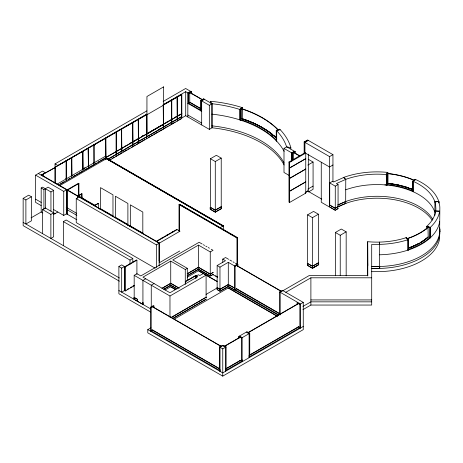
<?xml version="1.0" encoding="UTF-8"?>
<svg xmlns="http://www.w3.org/2000/svg" width="463" height="463" viewBox="0 0 463 463"><rect width="100%" height="100%" fill="white"/><g stroke="black" fill="none" stroke-linecap="round" stroke-linejoin="round"><path stroke-width="0.69" d="M379.515 268.395L371.702 268.471L379.753 268.413L379.753 266.468M439.74 232.31L439.85 230.887L439.74 234.232M439.439 236.338L439.809 229.116L439.833 229.648M367.784 265.779L367.686 241.692A59.686 34.459 0 0 0 375.406 242.108L379.405 242.126L379.446 268.424A62.812 36.264 0 0 0 439.624 235.25L439.85 207.945A72.778 42.017 0 0 0 439.682 205.508L438.779 201.48A62.812 36.264 0 0 0 417.041 180.182L415.114 179.297L412.712 181.114L412.712 191.532L413.204 191.751L413.204 181.328L415.635 179.528L412.955 181.224L412.955 191.641L414.524 192.359A58.859 33.978 0 0 1 434.896 212.326M439.63 235.239L439.711 229.816M387.849 172.415L387.166 174.667L387.166 185.084L386.559 185.026C388.168 183.157 384.186 172.751 387.849 172.415L387.803 183.498A60.717 35.055 0 0 1 412.637 189.599A60.694 35.043 0 0 0 387.826 183.493L387.844 173.503A60.954 35.188 0 0 1 413.731 180.038L413.586 180.148A60.717 35.055 0 0 0 387.803 173.642M412.921 191.624A58.859 33.978 0 0 0 386.912 185.061L386.865 174.638L387.525 172.386A62.812 36.264 0 0 0 343.563 177.451L345.676 179.384A58.859 33.978 0 0 1 386.865 174.638L387.166 174.667M387.34 184.523L387.681 183.4M216.991 287.546L220.052 289.387L228.294 284.647L234.677 288.136M240.546 120.108L239.765 119.859L239.765 109.442L241.889 107.509M240.181 120.01L240.181 109.586L242.097 107.59L239.579 106.791A96.917 55.954 0 0 0 210.572 101.275L210.572 103.359M240.621 120.131L240.621 109.714L242.554 107.723L241.999 107.543M241.964 108.915L242.08 108.799A95.152 54.935 0 0 1 277.812 129.432L277.609 129.495A94.915 54.796 0 0 0 241.964 108.915L241.987 119.332M241.987 118.771A94.898 54.79 0 0 1 276.55 138.292A94.915 54.796 0 0 0 241.964 118.777L242.08 108.799M430.11 227.53L431.146 226.557A62.812 36.264 0 0 0 439.624 211.203L435.683 211.012A58.859 33.978 0 0 1 427.737 225.4L426.62 226.448L429.936 227.692L430.289 227.374L426.77 226.309L430.11 227.53L430.029 238.034L431.146 236.981A62.812 36.264 0 0 0 439.624 221.627M430.11 237.392L430.011 237.484A62.812 36.264 0 0 1 408.297 249.453L408.129 249.505M430.115 237.953L430.289 227.374M216.991 289.468L220.052 291.308L228.294 286.568L234.677 290.064M329.569 204.964L335.206 208.391L338.227 206.556M329.569 206.892L335.206 210.312L338.227 208.477M41.143 205.584L35.582 202.372L35.582 175.124L42.544 171.102L45.339 172.716L41.178 175.124M55.039 168.133L55.039 163.89L146.898 110.854M163.15 101.472L185.646 88.485L191.393 91.801L191.393 93.885M147.026 114.002L57.829 165.499L55.039 163.89M163.248 104.638L185.704 91.674L188.661 93.381L191.393 91.801M42.972 174.557L41.392 175.182L42.723 174.412L42.972 175.975M55.051 167.583L42.833 174.348L55.051 167.583L55.051 183.174M163.086 104.922L163.584 105.147L146.927 114.766L146.54 114.477L54.912 167.374L146.829 114.645M163.375 105.089L181.814 94.446L181.814 116.566L107.642 159.376L116.138 154.439M43.128 176.247L43.574 176.154L43.267 176.328M190.559 91.321L187.828 92.901L187.828 116.948M43.377 176.391L43.684 176.218L63.009 187.37L62.702 187.55M190.976 91.564L188.244 93.138L188.244 103.562M119.385 281.191L23.15 225.631L23.15 198.378L28.689 195.178L31.426 196.758L31.426 220.805L25.887 224.005L25.887 199.958L31.426 196.758M41.184 187.966L42.608 187.145L50.942 191.948L53.673 190.374L48.077 187.145L43.916 189.546L41.184 187.966L41.184 212.013L42.822 212.957M190.09 102.173L188.453 103.122L201.058 110.397M200.849 110.836L200.849 100.419L203.581 98.839L212.066 103.735L212.066 127.782L209.328 129.362L185.704 115.721L181.959 117.88M203.789 98.96L201.058 100.54L201.058 110.958M83.855 168.376L85.094 167.664M203.998 99.082L201.266 100.656L201.266 111.079M56.984 184.21L105.807 156.025L105.529 155.869M204.414 99.319L201.683 100.899L201.683 124.946M136.064 139.699L137.308 138.975M141.672 136.458L142.917 135.74M124.223 146.661L125.467 145.943M129.831 143.42L131.075 142.702M132.945 141.626L134.195 140.902M136.064 139.826L137.308 139.108M141.672 136.585L142.917 135.867M165.974 122.556L167.218 121.838M169.088 120.756L170.332 120.039M174.696 117.521L175.94 116.803M177.809 115.721L179.059 115.003M105.819 157.495L181.843 113.603L181.548 113.435M60.41 183.84L64.114 181.699M68.431 179.21L69.664 178.498M73.368 176.357L75.22 175.292M76.453 174.574L77.686 173.862M78.918 173.15L82.9 171.177L82.57 151.407M84.474 169.944L88.456 167.971L88.479 148.282M89.411 167.097L94.006 164.764L93.925 145.145M94.973 163.885L96.211 163.167M98.075 162.091L99.319 161.373M100.564 160.661L104.91 158.149M105.819 157.623L181.843 113.73L181.548 113.562M58.836 185.067L105.807 157.952M59.374 185.831L106.739 158.485L223.351 225.811L223.351 229.59M106.392 158.797L106.739 158.601L223.351 225.927L223.004 226.123L106.392 158.687L223.004 226.123M158.797 129.518L160.059 128.795M121.728 151.256L121.439 151.088L121.838 151.193L132.545 144.676M132.904 144.757L138.35 141.614L138.35 119.495M138.153 141.441L146.678 136.805L146.678 114.685L146.759 138.715L146.482 138.553M146.788 136.741L163.335 127.186L163.335 105.066M163.445 127.122L171.53 122.168L171.819 122.342L171.779 100.193M177.329 119.107L181.664 116.607L181.664 94.487M109.204 160.076L111.039 159.017M112.266 158.311L114.106 157.246M117.793 155.117L121.775 153.143L121.439 128.969M123.343 151.91L127.047 149.775M128.28 149.063L129.513 148.351M131.365 147.28L132.875 146.73L132.545 122.556M133.836 145.857L135.069 145.145M136.301 144.433L138.431 143.524L138.211 119.286M138.75 143.021L144.699 139.583M148.334 137.488L150.186 136.417M151.418 135.705L152.651 134.993M153.89 134.282L158.207 131.787M159.44 131.075L163.422 129.096L163.445 105.003M164.33 128.251L165.523 127.562M166.715 126.874L167.901 126.185M169.093 125.502L170.28 124.813M175.176 121.989L171.472 124.125L171.75 124.287L171.414 100.112M178.689 119.958L180.911 118.678M108.869 160.592L181.745 118.516L181.409 94.342M62.812 187.613L63.118 187.44L147.61 236.217L147.303 236.39M200.849 100.419L209.328 105.315L212.066 103.735M35.582 175.124L63.744 191.381L66.539 189.766L66.527 213.819M78.913 196.214L78.913 183.481L78.536 183.267L66.915 189.98L66.915 214.028M78.913 183.481L67.285 190.195L67.285 214.242M42.544 233.618L42.544 209.577L45.333 207.962L55.363 213.796M31.056 217.859L41.392 211.892M38.365 173.515L77.558 196.127L81.806 193.737L82.084 198.095M77.668 197.608L77.975 196.011M82.084 193.899L78.195 195.82M155.117 268.17L76.239 222.634L76.239 198.586L79.028 196.978M42.544 209.577L50.872 214.386L53.662 212.772M53.673 214.421L57.834 212.013M53.511 209.519L63.744 215.422L66.539 213.808M63.367 245.645L63.367 221.598L66.157 219.989L132.794 258.458L132.794 261.994M94.215 205.746L94.521 205.566M94.325 205.809L98.463 203.355L94.574 205.277L94.851 205.439M99.991 208.726L100.297 208.547L113.07 215.92L112.376 216.227M99.771 208.952L100.072 208.772M99.881 209.016L100.182 208.836M210.428 158.734L216.366 155.302L221.227 158.109L221.227 208.605L215.283 212.037L210.428 209.23L210.428 158.734L215.283 161.541L221.227 158.109M112.26 216.163L112.567 215.989M114.917 217.344L115.218 217.164L127.991 224.538L127.684 224.717M114.691 217.564L114.998 217.39M114.801 217.627L115.108 217.454M127.186 224.781L127.493 224.601M127.296 224.844L127.603 224.665M129.837 225.956L130.144 225.782L142.917 233.155L142.61 233.329M129.617 226.181L129.924 226.008M129.727 226.245L130.034 226.071M179.025 231.24L179.025 204.53L179.592 204.206L237.565 237.675L237.565 264.836M181.994 205.896L182.312 205.711M289.288 175.523L283.993 172.468L283.993 148.42L286.724 146.84L295.209 151.737L295.209 153.82M184.008 207.059L184.326 206.874M142.112 233.398L142.413 233.219M142.222 233.462L142.529 233.283M304.15 153.473L304.15 141.933L307.542 139.976L332.943 154.642L332.943 181.525M307.959 140.214L304.567 142.17L304.567 152.593L329.587 167.004L329.587 207.077L321.258 202.267L321.258 162.195M308.329 140.428L304.943 142.384L304.943 153.207M294.375 151.256L291.638 152.836L291.638 161.17M147.413 236.46L147.72 236.28L159.405 243.029L159.405 260.744L159.104 260.918L159.104 243.208L159.405 243.029M294.792 151.499L292.055 153.079L292.055 160.719M295 151.615L292.263 153.195L292.263 160.146M283.993 148.42L292.471 153.317L295.209 151.737M192.336 211.869L192.672 211.672M192.446 211.932L192.782 211.736M196.862 214.479L197.197 214.288M196.972 214.543L197.307 214.352M288.976 162.021L289.601 162.386L305.748 153.062L305.748 193.14L289.601 202.458L288.976 202.099L288.976 162.021L305.123 152.703M198.361 215.347L198.679 215.162M156.338 241.258L176.606 229.555L176.941 229.746M156.367 241.628L177.19 229.602L179.98 231.216L156.367 244.852L76.239 198.586M221.227 206.683L215.283 210.109L210.428 207.308M118.881 266.497L121.676 264.882L124.478 266.497L124.478 290.544L121.682 292.159L121.682 268.112L118.881 266.497L118.881 293.75L150.452 311.981M63.367 221.598L130.005 260.067L132.794 258.458M305.771 158.612L289.601 167.994L305.771 158.693M215.283 212.199L221.505 208.605L221.505 206.683L215.283 210.271L210.15 207.308L210.15 209.23L215.283 212.199L215.283 161.541M121.682 268.112L124.478 266.497M134.449 285.648L125.224 290.972L124.848 290.758L124.848 266.711L136.533 259.963L136.909 260.177L136.909 274.322M124.848 266.711L125.224 266.925L136.909 260.177M307.849 165.071L313.075 162.056L313.075 189.303L308.433 191.983M289.601 178.417L305.748 169.093M304.15 141.933L329.558 156.598L332.943 154.642M216.481 225.805L216.8 225.62M134.177 275.329L142.928 280.387L142.928 304.434L134.177 299.37L134.177 275.329L136.973 273.714L140.821 275.931L199.125 242.271L202.152 244.018M159.156 260.953L159.492 260.762L159.492 262.683M159.156 262.874L179.725 251.004M220.238 227.611L223.351 225.811M332.972 164.967L329.558 167.016L329.558 156.598M289.601 191.236L305.748 181.918M223.421 229.81L223.739 229.631M187.312 280.346L187.312 268.326L185.269 269.501L170.737 261.109L142.945 277.158L169.973 292.761L197.765 276.718L196.405 275.931L196.405 278.055M211.232 249.256L213.049 250.309L210.26 251.918L198.459 245.106L172.774 259.934L187.312 268.326M124.848 290.758L126.081 290.046M127.308 289.334L128.54 288.628M130.387 287.564L131.614 286.852M132.846 286.14L134.073 285.428M145.735 278.767L142.928 280.387L169.973 296.002L206.093 275.144L206.093 297.778M307.849 189.118L313.075 186.097M306.026 192.012L307.704 191.045M305.505 192.556L308.329 190.924L308.329 154.138M154.063 283.576L151.256 285.196L151.256 307.119M329.731 205.572L329.731 182.943L332.521 181.328L333.649 181.976L343.673 177.491L345.768 179.36L345.676 203.431L342.394 204.71M179.025 204.53L236.998 238.005L237.565 237.675M329.731 182.943L335.27 186.138L338.065 184.529L338.065 207.158M162.091 288.223L170.737 283.234L179.216 288.131M187.185 273.737L198.459 267.226L210.26 274.038L213.049 272.429M161.998 288.472L170.737 283.425L178.857 288.113M187.33 273.847L198.459 267.417L210.15 274.16L213.217 272.528M163.943 289.08L170.737 285.156L176.791 288.652M187.185 275.659L198.459 269.153L210.26 275.965L213.049 274.351M163.873 289.311L170.737 285.347L176.982 288.958M187.33 275.769L198.459 269.344L210.15 276.081L213.217 274.449M165.042 290.017L170.662 286.742L175.651 289.618M187.318 277.158L198.448 270.699L217.147 281.492L198.448 270.728M222.755 262.666L222.755 259.13L225.545 257.521L228.641 259.309M195.965 275.682L195.652 275.502L185.333 281.463L185.646 281.643L195.965 275.682L195.965 277.806M196.405 275.931L198.448 274.756L199.808 275.537L203.292 273.529M278.321 315.257L228.294 286.377L219.966 291.186L217.159 289.566L217.159 265.519L225.487 260.71L222.755 259.13M307.606 265.334L307.606 214.838L313.544 211.412L318.405 214.213L318.405 264.709L312.461 268.141L308.213 265.687M150.585 331.242L150.585 307.195L153.311 305.621L153.936 305.979L153.936 307.391M217.159 265.519L219.966 267.139L228.294 262.33L235.135 266.283L237.93 264.668L237.93 266.792M150.585 307.195L151.21 307.554L153.936 305.979M307.606 214.838L312.461 217.645L318.405 214.213M338.065 206.648L335.27 208.263L329.731 205.063M338.065 208.576L335.27 210.185L330.35 207.343M206.064 294.399L217.188 287.945M279.577 314.556L279.577 291.939L282.366 290.324L303.259 302.391L303.259 329.639L222.755 376.118L147.778 332.828L147.778 329.621L150.909 327.816M171.217 317.404L206.093 297.269M171.385 317.502L206.278 297.182M152.848 329.934L151.21 330.877L151.21 307.554M173.087 318.249L206.093 299.191M172.63 318.706L206.278 299.104M174.256 319.152L228.288 287.928L277.395 316.275L228.288 287.957M236.813 288.64L235.135 289.606L235.135 266.283M335.368 275.757L335.368 232.472L341.312 229.04L346.168 231.847L346.168 275.85M335.368 232.472L340.23 235.279L346.168 231.847M318.405 262.787L312.461 266.219L307.606 263.412M312.629 266.312L307.328 263.412L307.328 265.334L312.461 268.303L318.683 264.709L318.683 262.787L312.334 266.329M285.781 292.298L310.893 277.8L371.702 277.8M219.398 370.25L219.398 346.926L222.13 345.352L225.487 347.291L225.487 371.338M220.018 347.291L223.38 345.352L226.112 346.926L226.112 370.255M238.786 338.575L238.786 336.451L247.005 331.711L249.742 333.285L249.742 356.608M297.107 304.197L297.107 302.779L297.732 302.42M224.04 346.451L240.696 336.832M247.664 332.81L299.017 303.161M224.202 346.55L240.864 336.931M247.832 332.909L299.185 303.259M222.755 376.118L222.755 348.87L226.112 346.926M238.786 336.451L241.524 338.031L249.742 333.285M297.107 302.779L299.845 304.359L303.259 302.391M302.929 306.442L310.893 301.847L371.702 301.847M302.929 309.649L310.893 305.048L371.702 305.053L371.702 244.423L379.515 244.354M225.892 368.704L240.083 360.515M249.545 355.052L299.017 326.484M225.44 369.161L240.245 360.608M249.088 355.509L298.56 326.942M225.487 369.41L225.655 371.239M242.149 359.792L241.981 361.811M249.117 355.769L249.285 357.598M300.47 326.12L300.302 328.14M225.487 370.614L242.149 360.995M249.117 356.973L300.47 327.324M303.259 326.432L222.755 372.912L147.778 329.621M337.77 204.941L345.768 201.48M337.926 205.045L345.977 201.417M338.43 206.718L345.977 203.344M339.286 206.122L341.868 204.941M406.398 237.588L408.418 239.556L408.349 249.997M408.227 250.037L406.404 250.616A62.812 36.264 0 0 1 379.446 254.795M408.158 239.643L406.404 240.199A62.812 36.264 0 0 1 379.446 244.377L379.295 242.097A58.859 33.978 0 0 0 404.552 238.179L406.173 237.664L408.129 239.649L408.088 250.084M405.929 237.745L407.845 239.741L407.897 250.147M279.681 129.154L276.232 130.271L276.232 140.694M276.504 140.978L276.446 130.525L279.901 129.42L281.29 130.873A96.917 55.954 0 0 1 290.833 147.616M280.173 129.669L276.7 130.763L276.7 141.186M345.768 179.36L336.398 183.568L338.065 184.529M345.768 203.402L345.67 203.425A58.859 33.978 0 0 1 432.153 220.261M434.896 215.336L434.896 201.897L438.889 201.463L438.889 202.881M438.889 201.463L434.896 201.897L435.127 202.655A62.858 36.288 0 0 1 435.631 204.918L435.891 208.726A62.922 36.328 0 0 1 435.683 211.012L435.683 212.424M379.515 266.474L371.702 266.543L379.753 266.491M367.72 263.678L367.553 275.855M371.702 271.677L379.446 271.631A62.812 36.264 0 0 0 439.439 239.545L439.746 233.283M367.784 275.537L309.284 275.508L280.202 292.298L280.202 314.927M310.893 299.92L371.702 299.92M435.683 211.012L439.624 211.203M345.676 189.807A58.859 33.978 0 0 1 384.886 184.882L386.912 185.061L386.912 184.5A58.859 33.978 0 0 1 412.921 191.063L412.955 191.08M384.886 184.882L386.865 185.055M386.559 174.609L386.865 174.638M286.597 146.846L290.845 147.622L290.845 149.011M239.765 109.442L240.621 109.714M240.181 109.586L238.624 109.083A92.976 53.679 0 0 0 211.909 103.729L210.572 101.275M240.181 119.448L242.676 120.258M242.676 120.82L238.624 119.5A92.976 53.679 0 0 0 211.909 114.147M312.334 268.256L318.602 264.633M408.783 248.041A60.954 35.188 0 0 0 428.2 237.125L428.003 227.194A60.717 35.055 0 0 1 407.648 238.416L407.764 239.938M428.003 237.068A60.694 35.043 0 0 1 426.689 238.19A60.717 35.055 0 0 0 428.003 237.05L428.2 237.125A60.89 35.153 0 0 1 408.771 248.029M367.686 241.692L367.784 275.85M412.753 181.131L413.204 181.328M412.955 181.224L414.524 181.942A58.859 33.978 0 0 1 434.896 201.903M308.231 159.255L313.075 162.056M189.899 92.421L202.505 99.701M293.716 152.362L299.717 155.823M202.337 99.794L189.732 92.519L189.761 102.936M299.549 155.921L293.548 152.454L293.548 159.498M181.814 94.446L163.196 104.858L163.491 127.146L163.144 127.012M305.748 169.012L289.63 178.348M190.501 102.63L201.307 108.869M189.732 102.375L201.139 108.961M177.08 96.842L177.37 119.136L177.022 118.997M176.97 96.906L177.26 97.074L177.219 119.176L171.472 122.203M187.828 103.318L201.683 111.317M171.53 100.049L171.819 100.216M305.748 181.837L289.63 191.173M187.828 115.021L201.683 123.019M181.467 116.433L181.814 116.566M181.409 116.462L181.704 116.635M307.363 190.843L321.762 199.154M305.123 192.782L305.748 193.14M176.97 119.032L177.26 119.199M177.022 120.918L177.3 121.08L177.329 96.987M163.393 124.269L146.73 133.888M146.43 114.54L146.719 114.708M163.086 127.041L163.375 127.215M138.096 119.35L138.391 119.518M132.655 122.492L132.945 122.66M146.54 136.597L146.829 136.764L146.788 114.621M146.43 136.66L146.719 136.828M121.549 128.905L121.838 151.193M138.096 141.47L138.391 141.637M115.999 132.111L116.288 132.279L116.219 156.349L115.941 156.187M115.883 132.175L116.178 132.343M132.655 144.612L132.945 144.78L132.904 122.637M105.587 138.119L105.877 158.983M105.471 138.182L105.767 138.356M115.999 154.231L121.688 151.233L121.688 129.113M115.883 154.295L116.219 154.422L116.138 132.32M93.786 144.931L94.076 145.104M93.671 145L93.966 145.168M88.23 148.137L88.526 166.02L88.23 165.852M88.12 148.206L88.41 166.084L88.12 165.916M82.68 151.343L82.97 151.511M93.729 162.681L94.076 162.814L94.035 145.075M93.671 162.71L93.966 162.878M71.574 157.756L71.863 175.639L71.574 175.471M71.464 157.819L71.753 157.987M82.68 169.059L82.97 169.226L82.929 151.488M82.57 169.122L82.9 169.25M66.018 160.962L66.313 161.13M65.908 161.026L66.197 161.193M203.361 244.713L204.577 245.413M205.786 246.113L206.996 246.814M208.205 247.508L209.415 248.209M229.874 260.021L231.731 261.091M232.97 261.809L234.209 262.521M235.447 263.239L236.686 263.951M237.93 264.668L237.305 264.309L234.515 265.918L234.515 289.965M235.991 265.067L281.678 291.447M235.823 265.166L281.51 291.54M279.577 291.939L300.47 304L300.47 328.047M172.705 231.76L173.069 231.969L172.595 231.824M71.464 175.535L71.794 175.662M71.516 177.427L71.794 177.589L71.823 157.9M167.155 234.967L167.513 235.175L167.045 235.03M65.966 178.706L66.313 178.845M65.908 178.741L66.197 178.909L66.157 161.17M65.966 180.634L66.244 180.796L66.267 161.107M161.599 238.173L161.963 238.381L161.489 238.237M78.334 195.739L94.99 205.358M82.703 198.598L83.942 199.316M85.18 200.028L86.419 200.745M88.277 201.816L89.515 202.534M90.754 203.245L91.992 203.963M93.231 204.681L94.469 205.393M77.668 196.19L159.156 243.237L159.145 265.878M215.486 275.757L217.355 276.839M212.685 274.495L217.674 277.372M236.616 288.75L279.802 313.683M236.448 288.848L279.635 313.781M234.515 288.044L228.294 284.45L219.966 289.259L217.159 287.639M234.515 289.242L278.946 314.898M298.201 326.739L299.845 327.682L299.845 304.359M66.163 207.262L76.771 213.385M66.163 209.183L76.841 215.353M66.244 213.64L76.841 219.757M35.582 199.165L41.213 202.418M23.15 198.378L25.887 199.958M170.662 286.771L175.651 289.653M246.38 332.069L249.117 333.649L249.117 357.691M239.412 336.092L242.149 337.672L242.149 361.719M23.15 222.425L119.419 278.003M152.032 306.361L221.47 346.451M151.864 306.454L221.308 346.544M137.563 301.332L137.563 299.405L134.01 297.356L134.01 299.277M219.398 346.926L222.755 348.87M118.881 290.544L150.666 308.896M239.88 360.411L241.524 361.354L241.524 338.031M152.657 330.044L219.595 368.693M151.864 329.778L219.427 368.785M220.018 369.41L219.856 371.239M150.585 330.518L220.023 370.608M134.177 297.449L137.563 299.405M276.405 130.456L277.325 131.423A92.976 53.679 0 0 1 286.591 146.84M276.446 140.382L275.045 138.941A93.156 53.783 0 0 0 242.676 120.258M439.763 228.392L439.711 227.889L439.809 231.037M439.682 229.555L439.85 231.992M439.607 235.372L439.63 233.311A62.812 36.264 0 0 1 379.446 266.497M438.779 201.48L438.779 202.892M429.936 227.692L430.011 238.046A62.812 36.264 0 0 1 408.302 250.014M426.608 226.459L426.608 229.237M340.23 235.279L340.23 275.676M335.27 186.138L335.27 208.772M312.461 217.645L312.461 268.303M310.893 277.8L310.893 305.048M292.471 153.317L292.471 160.262M289.601 162.386L289.601 202.458M242.554 107.723L242.554 109.806M237.305 264.535L237.305 237.826L179.331 204.357L179.331 231.066M236.998 238.005L236.998 264.709M228.294 262.33L228.294 286.568M220.023 347.285L220.018 371.332M219.966 267.139L219.966 289.769M211.909 103.724L211.909 127.771A93.034 53.714 0 0 1 284.114 164.99M210.26 251.918L210.26 274.547M209.328 105.315L209.328 129.362M198.459 245.106L198.459 269.344M195.652 275.502L195.652 278.332M191.184 93.763L191.184 91.68L188.453 93.26L188.453 103.677M188.661 93.381L188.661 103.799M185.704 91.674L185.704 115.721M185.646 281.643L185.646 283.761M185.269 269.501L185.269 284.357M170.737 261.109L170.737 285.347M169.973 296.002L169.973 317.219M156.367 244.852L156.367 267.481M143.102 304.527L143.102 302.605L142.766 302.414L142.766 304.336M142.818 233.416L142.818 212.066L130.323 204.854L130.323 226.204M138.501 119.454L138.501 141.574M130.005 260.067L130.005 264.315M127.892 225.51L127.892 203.454L115.397 196.237L115.397 217.587M125.224 266.925L125.224 290.972M112.972 216.186L112.972 194.836L100.477 187.619L100.477 208.969M105.836 138.263L105.836 158.959M105.726 138.327L105.767 159.764M105.587 158.103L105.587 159.527M105.471 158.167L105.471 159.59M98.463 203.355L98.463 208.252M82.819 151.551L82.819 169.267M81.806 193.737L81.806 198.633M78.536 183.267L78.536 195.293M77.558 196.127L77.558 198.251M71.713 157.964L71.713 175.68M63.744 191.381L63.744 215.422M55.161 167.519L55.161 183.105M53.673 190.374L53.662 236.819L50.872 238.428L50.872 214.386M50.942 191.948L50.942 211.047M45.351 188.719L45.339 208.524M43.916 189.546L43.916 209.345M43.088 174.493L43.088 175.911M345.676 201.509A58.859 33.978 0 0 1 432.836 219.45M425.983 238.74A60.717 35.055 0 0 1 420.647 242.392A60.694 35.043 0 0 0 426.001 238.746M418.101 243.822A60.717 35.055 0 0 1 410.658 247.19M389.013 183.493A60.954 35.188 0 0 0 387.844 183.365A60.89 35.153 0 0 1 401.444 185.767A60.954 35.188 0 0 0 400.356 185.484M390.176 183.632A60.954 35.188 0 0 1 392.485 183.956M393.631 184.135A60.954 35.188 0 0 1 394.771 184.332M395.9 184.534A60.954 35.188 0 0 1 397.028 184.754M398.145 184.986A60.954 35.188 0 0 1 399.256 185.229M410.826 188.707A60.954 35.188 0 0 1 412.776 189.489A60.89 35.153 0 0 0 410.814 188.719M428.2 227.269A60.954 35.188 0 0 1 407.764 238.532M418.98 243.359A60.694 35.043 0 0 1 409.674 247.572M211.909 125.849A93.034 53.714 0 0 1 284.114 163.069M260.837 126.717A95.152 54.935 0 0 1 272.869 134.785A95.094 54.9 0 0 0 260.825 126.729M273.679 135.462A95.152 54.935 0 0 1 276.741 138.223A95.094 54.9 0 0 0 273.662 135.468M242.676 120.82A93.156 53.783 0 0 1 275.039 139.502L277.325 141.846A92.976 53.679 0 0 1 284.108 151.36M271.868 134.756A94.898 54.79 0 0 1 272.69 135.422M163.601 86.882L146.939 96.501L146.939 134.01L163.584 124.385L163.601 86.882M404.674 186.635A60.954 35.188 0 0 0 402.538 186.033A60.89 35.153 0 0 1 404.662 186.641M408.823 187.972A60.954 35.188 0 0 0 405.727 186.948A60.89 35.153 0 0 1 408.812 187.978M243.306 119.066A95.152 54.935 0 0 0 242.08 118.655A95.094 54.9 0 0 1 243.301 119.084M250.454 121.752A95.152 54.935 0 0 0 243.92 119.275A95.094 54.9 0 0 1 250.442 121.757M253.863 123.227A95.152 54.935 0 0 0 251.027 121.989A95.094 54.9 0 0 1 253.851 123.233M259.28 125.878A95.152 54.935 0 0 0 254.418 123.482A95.094 54.9 0 0 1 259.268 125.884"/></g></svg>
